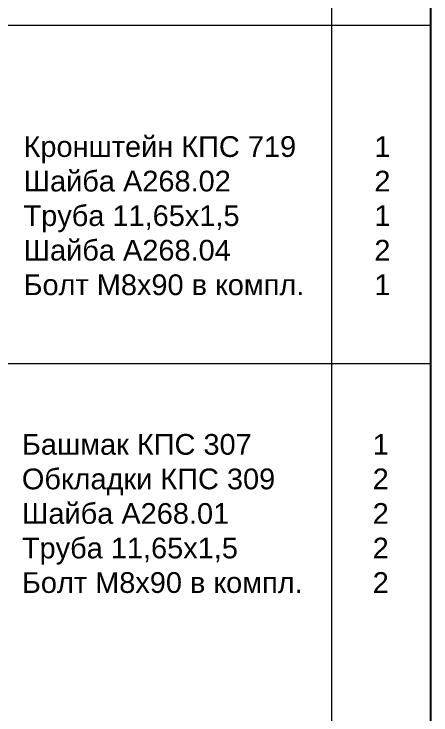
# Model space of a CAD drawing. Extents: x -37 to 4620, y -49 to 348.
# Drawn here: x 1609.7 to 1660, y 51.9 to 136.4 of the extents above; entities that cross this region are included whole.
import ezdxf

# ---------------------------------------------------------------- set-up
doc = ezdxf.new("R2010")
doc.units = 0
doc.header["$LTSCALE"] = 5
doc.layers.add('Рамки', color=1, linetype='CONTINUOUS', lineweight=15)
doc.layers.add('Текстовый', color=7, linetype='CONTINUOUS', lineweight=9)
doc.layers.add('Скрытые', color=14, linetype='CONTINUOUS', plot=False)
doc.styles.add('Каталожный', font='arial.ttf', dxfattribs={"height": 2.5})

msp = doc.modelspace()

# ---------------------------------------------------------------- linework, layer by layer
at = {"layer": 'Рамки'}
for p, q in [((1648, 279.858), (1648, 13.351)), ((1660, 279.858), (1660, 13.351))]:
    msp.add_line(p, q, dxfattribs=at)
at = {"layer": 'Рамки', "linetype": 'Continuous'}
for p, q in [((1495, 135.086), (1659.803, 135.086)), ((1495, 94.264), (1659.803, 94.265))]:
    msp.add_line(p, q, dxfattribs=at)
at = {"layer": 'Скрытые', "linetype": 'Continuous'}
msp.add_lwpolyline([(1660, 10), (1660, 287), (1495, 287), (1495, 10)], close=True, dxfattribs=at)

# ---------------------------------------------------------------- texts
at = {"layer": 'Текстовый', "color": 1, "linetype": 'Continuous', "char_height": 2.5, "attachment_point": 1, "style": 'Каталожный'}
for s, insert, width in [('\\pxql;Кронштейн КПC 719\\PШайба А268.02\\PТруба 11,65х1,5\\PШайба А268.04\\PБолт М8х90 в компл.', (1610.825, 121.677, 0), 39.58289), ('\\pxqc;1\\P2\\P1\\P2\\P1', (1648.269, 121.677, 0), 11.7315), ('\\pxql;Башмак КПС 307\\PОбкладки КПС 309\\PШайба A268.01\\PТруба 11,65х1,5\\PБолт М8х90 в компл.', (1610.628, 85.749, 729.711), 39.58289), ('\\pxqc;1\\P2\\P2\\P2\\P2', (1648.071, 85.749, 729.711), 11.7315)]:
    msp.add_mtext(s, dxfattribs=dict(at, insert=insert, width=width))

doc.saveas('drawing.dxf')
